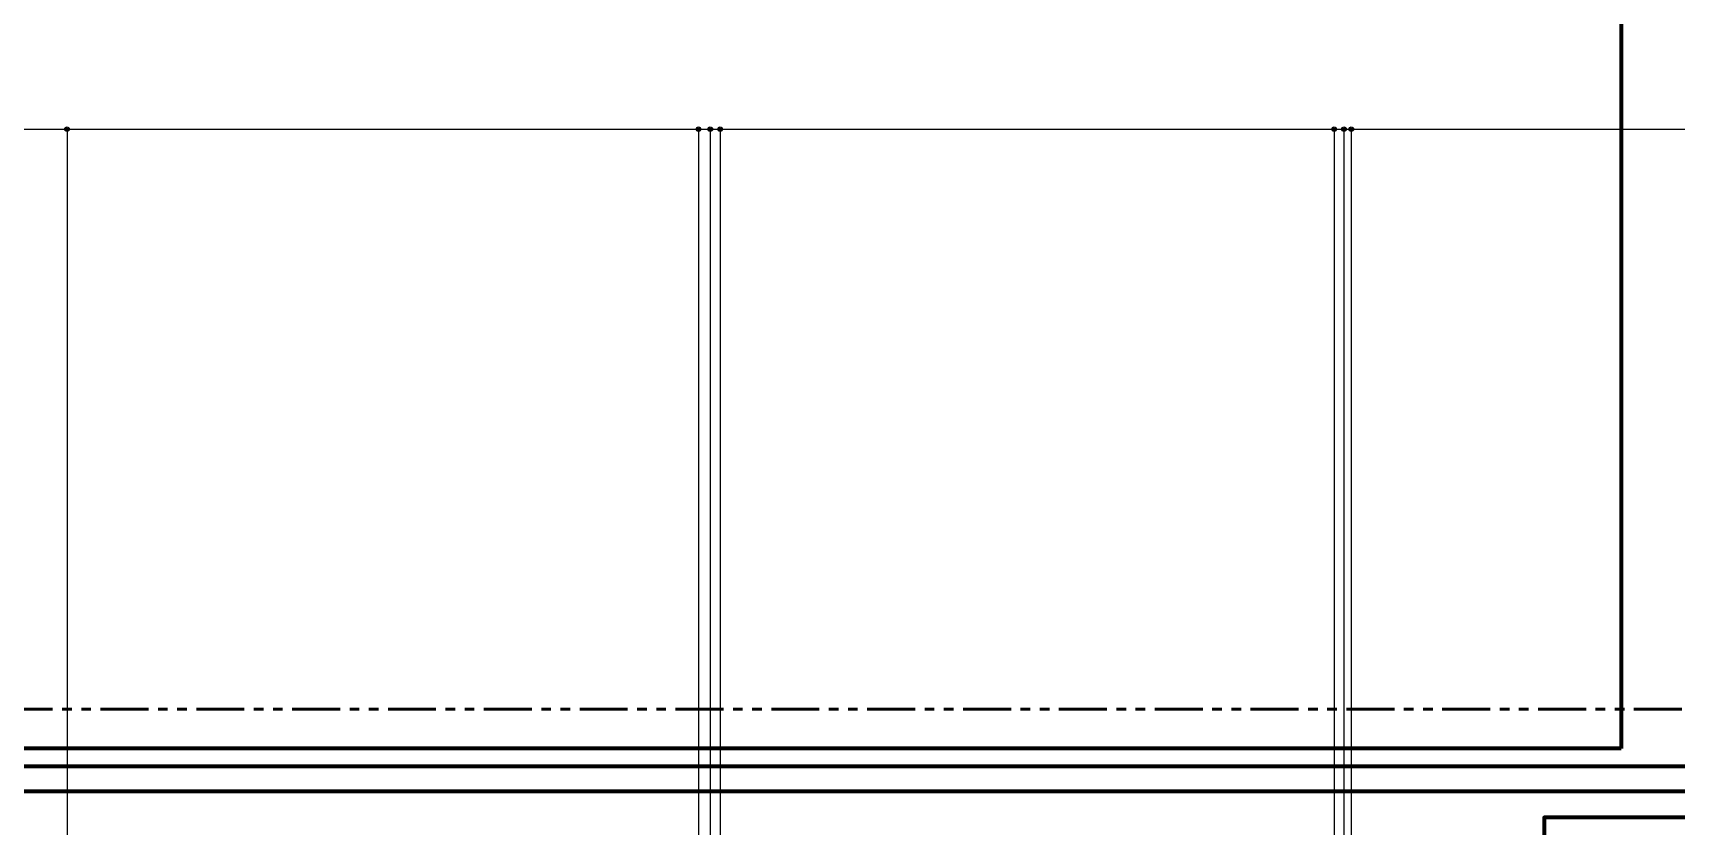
# Model space of a CAD drawing. Header units: millimetres. Extents: x 1 to 135, y 2 to 75.
# Drawn here: x 25.34 to 46.77, y 21.81 to 32.16 of the extents above; entities that cross this region are included whole.
import ezdxf

# ---------------------------------------------------------------- set-up
doc = ezdxf.new("R2010")
doc.units = ezdxf.units.MM
doc.linetypes.add('PHANTOM2', pattern=[1.25, 0.625, -0.125, 0.125, -0.125, 0.125, -0.125])
for name, color, linetype in [('_MULTI_WIRE', 9, 'Continuous'), ('ADC DATA', 120, 'Continuous'), ('IO DATA', 150, 'Continuous'), ('POWER', 30, 'Continuous')]:
    doc.layers.add(name, color=color, linetype=linetype)
doc.layers.add('DASH', color=102, linetype='PHANTOM2', lineweight=50)

# ---------------------------------------------------------------- blocks, each defined once
blk = doc.blocks.new('WDDOT')
for radius in [0.03, 0.0187, 0.00929]:
    blk.add_circle((0, 0), radius)

msp = doc.modelspace()

# ---------------------------------------------------------------- linework, layer by layer
at = {"layer": 'ADC DATA', "lineweight": 211}
for p, q in [((46.058, 47.401), (46.058, 22.821)), ((46.058, 22.821), (22.005, 22.821)), ((75.524, 22.584), (22.213, 22.584)), ((76.057, 22.259), (22.407, 22.259))]:
    msp.add_line(p, q, dxfattribs=at)
at = {"layer": 'DASH'}
msp.add_lwpolyline([(19.973, 23.332), (52.42, 23.332), (52.42, 7.521), (19.973, 7.521)], close=True, dxfattribs=at)
at = {"layer": 'IO DATA', "lineweight": 211}
msp.add_lwpolyline([(85.166, 48.712), (82.639, 48.712), (82.639, 44.098), (76.353, 44.098), (76.353, 21.92), (45.053, 21.92), (45.053, 17.489), (46.505, 17.489)], dxfattribs=at)
at = {"layer": 'POWER'}
for p, q in [((23.86, 30.903), (42.536, 30.903)), ((25.786, 30.903), (25.786, 15.489)), ((34.022, 30.903), (34.022, 13.989)), ((34.175, 30.903), (34.175, 13.489)), ((34.305, 30.903), (34.305, 15.489)), ((42.313, 30.903), (42.313, 13.989)), ((42.44, 30.903), (42.44, 12.989)), ((42.536, 30.903), (42.536, 15.489)), ((42.536, 30.903), (50.933, 30.903))]:
    msp.add_line(p, q, dxfattribs=at)

# ---------------------------------------------------------------- block references
at = {"layer": '_MULTI_WIRE'}
for p in [(25.786, 30.903), (34.022, 30.903), (34.175, 30.903), (34.305, 30.903), (42.313, 30.903), (42.44, 30.903), (42.536, 30.903)]:
    msp.add_blockref('WDDOT', p, dxfattribs=at)

doc.saveas('drawing.dxf')
